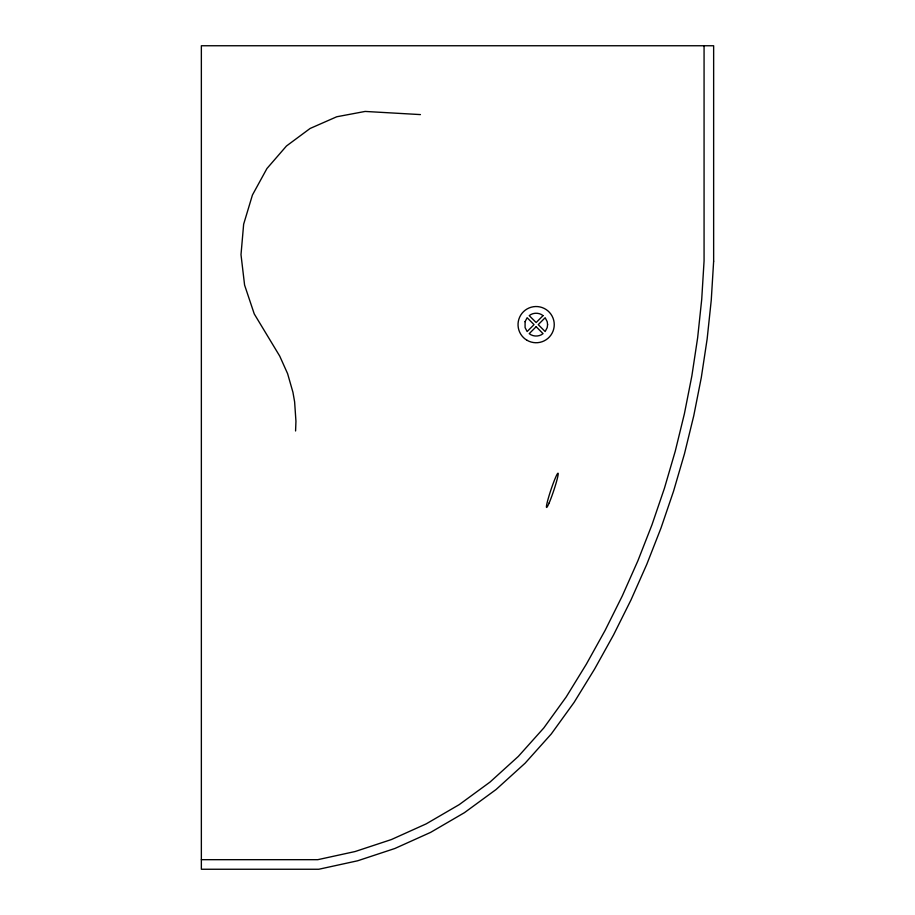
<?xml version="1.0" encoding="UTF-8"?>
<svg xmlns="http://www.w3.org/2000/svg" width="915" height="915" viewBox="0 0 915 915"><rect width="100%" height="100%" fill="white"/><g stroke="black" fill="none" stroke-linecap="round" stroke-linejoin="round"><path stroke-width="1.37" d="M295.579 430.976L295.945 421.255L294.619 401.845L292.937 392.272L287.607 373.663L279.727 356.095L254.256 313.937L244.591 285.08L241 254.679L243.653 224.186L252.437 195.009L266.94 168.532L286.464 146L310.116 128.466L336.754 116.765L365.142 111.436L420.443 114.592M201.357 859.677L317.791 859.677L355.112 851.533L391.38 839.558L426.196 823.866L459.204 804.64L490.017 782.073L518.313 756.419L543.796 727.963L566.168 697.013L586.366 664.153L605.089 630.435L622.292 595.917L637.938 560.666L651.995 524.741L664.439 488.244L675.247 451.221L684.397 413.752L691.866 375.905L697.642 337.772L701.713 299.422L704.07 260.924L704.07 45.75M713.643 261.221L711.252 300.223L707.146 338.996L701.302 377.552L693.753 415.81L684.5 453.691L673.577 491.126L660.996 528.035L646.779 564.349L630.961 600L613.565 634.896L594.636 668.991L574.14 702.331L551.265 733.979L525.119 763.179L496.079 789.508L464.454 812.657L430.588 832.398L394.857 848.491L357.639 860.786L318.82 869.25L201.357 869.25L201.357 45.75L713.643 45.75L713.643 261.221M525.084 321.668L525.084 327.593L527.131 331.539L534.04 324.631L527.131 317.722L525.084 321.668M547.593 324.631L547.204 327.593L545.146 331.539L538.237 324.631L545.146 317.722L547.204 321.668L547.593 324.631M543.053 315.629L536.144 322.538L529.225 315.629C533.068 312.438 539.21 312.438 543.053 315.629M536.144 326.724L529.225 333.643C533.068 336.834 539.21 336.834 543.053 333.643L536.144 326.724M527.086 340.323A18.117 18.117 0 0 0 554.25 324.631A18.117 18.117 0 0 0 527.086 308.95A18.117 18.117 0 0 0 527.086 340.323M549.194 502.838A18.117 1.453 -71.5 0 0 558.196 473.89A18.117 1.453 -71.5 0 0 549.48 494.363A18.117 1.453 -71.5 0 0 549.194 502.838"/></g></svg>
